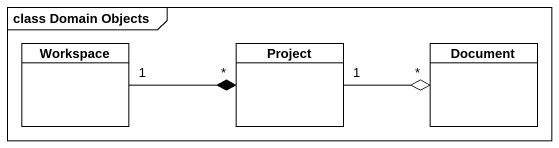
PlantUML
@startuml
mainframe class Domain Objects
hide circle
hide empty members
class Workspace
class Project
class Document
Workspace "1" -right-* "*" Project
Project "1" -right-o "*" Document
@enduml
